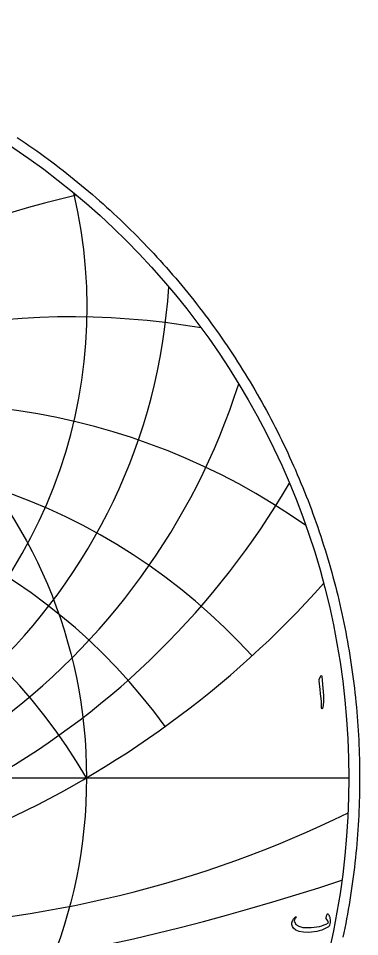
# Model space of a CAD drawing. Header units: millimetres. Extents: x -62 to 62, y -62 to 63.
# Drawn here: x 34.3 to 61.6, y -12.7 to 60.8 of the extents above; entities that cross this region are included whole.
import ezdxf

# ---------------------------------------------------------------- set-up
doc = ezdxf.new("R2010")
doc.units = ezdxf.units.MM
for name, color, linetype in [('CUT_OUTER', 1, 'Continuous'), ('ENGRAVE', 7, 'Continuous'), ('ENGRAVE_FINE', 8, 'Continuous'), ('TEXT', 5, 'Continuous')]:
    doc.layers.add(name, color=color, linetype=linetype)

msp = doc.modelspace()

# ---------------------------------------------------------------- linework, layer by layer
at = {"layer": 'CUT_OUTER'}
msp.add_lwpolyline([(34.2301, 51.2289), (34.5438, 51.0179), (34.8562, 50.805), (35.1672, 50.5902), (35.477, 50.3734), (35.7854, 50.1548), (36.0925, 49.9343), (36.3982, 49.7119), (36.7025, 49.4876), (37.0055, 49.2615), (37.307, 49.0335), (37.6072, 48.8037), (37.906, 48.572), (38.2033, 48.3385), (38.4992, 48.1032), (38.7936, 47.866), (39.0866, 47.6271), (39.3781, 47.3864), (39.6681, 47.1439), (39.9566, 46.8996), (40.2436, 46.6535), (40.5291, 46.4057), (40.8131, 46.1562), (41.0955, 45.9049), (41.3764, 45.6519), (41.6558, 45.3971), (41.9335, 45.1407), (42.2097, 44.8825), (42.4843, 44.6227), (42.7573, 44.3612), (43.0287, 44.098), (43.2985, 43.8331), (43.5666, 43.5666), (43.8331, 43.2985), (44.098, 43.0287), (44.3612, 42.7573), (44.6227, 42.4843), (44.8825, 42.2097), (45.1407, 41.9335), (45.3971, 41.6558), (45.6519, 41.3764), (45.9049, 41.0955), (46.1562, 40.8131), (46.4057, 40.5291), (46.6535, 40.2436), (46.8996, 39.9566), (47.1439, 39.6681), (47.3864, 39.3781), (47.6271, 39.0866), (47.866, 38.7936), (48.1032, 38.4992), (48.3385, 38.2033), (48.572, 37.906), (48.8037, 37.6072), (49.0335, 37.307), (49.2615, 37.0055), (49.4876, 36.7025), (49.7119, 36.3982), (49.9343, 36.0925), (50.1548, 35.7854), (50.3734, 35.477), (50.5902, 35.1672), (50.805, 34.8562), (51.0179, 34.5438), (51.2289, 34.2301), (51.438, 33.9151), (51.6451, 33.5988), (51.8503, 33.2813), (52.0535, 32.9625), (52.2548, 32.6425), (52.4541, 32.3213), (52.6515, 31.9988), (52.8468, 31.6752), (53.0402, 31.3503), (53.2315, 31.0243), (53.4209, 30.6971), (53.6082, 30.3687), (53.7936, 30.0392), (53.9769, 29.7085), (54.1581, 29.3768), (54.3374, 29.0439), (54.5146, 28.71), (54.6897, 28.3749), (54.8628, 28.0388), (55.0338, 27.7017), (55.2027, 27.3635), (55.3696, 27.0242), (55.5344, 26.684), (55.697, 26.3427), (55.8576, 26.0005), (56.0161, 25.6573), (56.1725, 25.3131), (56.3267, 24.9679), (56.4789, 24.6218), (56.6289, 24.2748), (56.7768, 23.9269), (56.9225, 23.5781), (57.0661, 23.2284), (57.2076, 22.8778), (57.3469, 22.5263), (57.484, 22.174), (57.619, 21.8209), (57.7518, 21.4669), (57.8824, 21.1122), (58.0109, 20.7566), (58.1372, 20.4003), (58.2612, 20.0432), (58.3831, 19.6853), (58.5028, 19.3267), (58.6203, 18.9674), (58.7356, 18.6073), (58.8486, 18.2466), (58.9595, 17.8852), (59.0681, 17.5231), (59.1745, 17.1603), (59.2787, 16.7969), (59.3807, 16.4328), (59.4804, 16.0682), (59.5778, 15.7029), (59.6731, 15.3371), (59.7661, 14.9706), (59.8568, 14.6036), (59.9453, 14.2361), (60.0315, 13.868), (60.1154, 13.4994), (60.1971, 13.1303), (60.2766, 12.7606), (60.3537, 12.3906), (60.4286, 12.02), (60.5012, 11.649), (60.5716, 11.2775), (60.6396, 10.9057), (60.7054, 10.5334), (60.7689, 10.1607), (60.8301, 9.7876), (60.889, 9.4142), (60.9456, 9.0404), (61, 8.6663), (61.052, 8.2919), (61.1017, 7.9171), (61.1491, 7.542), (61.1943, 7.1667), (61.2371, 6.7911), (61.2776, 6.4152), (61.3158, 6.0391), (61.3517, 5.6627), (61.3853, 5.2862), (61.4166, 4.9094), (61.4456, 4.5325), (61.4722, 4.1554), (61.4966, 3.7781), (61.5186, 3.4007), (61.5383, 3.0232), (61.5557, 2.6455), (61.5708, 2.2678), (61.5835, 1.89), (61.5939, 1.512), (61.6021, 1.1341), (61.6079, 0.7561), (61.6113, 0.378), (61.6125, 0), (61.6113, -0.378), (61.6079, -0.7561), (61.6021, -1.1341), (61.5939, -1.512), (61.5835, -1.89), (61.5708, -2.2678), (61.5557, -2.6455), (61.5383, -3.0232), (61.5186, -3.4007), (61.4966, -3.7781), (61.4722, -4.1554), (61.4456, -4.5325), (61.4166, -4.9094), (61.3853, -5.2862), (61.3517, -5.6627), (61.3158, -6.0391), (61.2776, -6.4152), (61.2371, -6.7911), (61.1943, -7.1667), (61.1491, -7.542), (61.1017, -7.9171), (61.052, -8.2919), (61, -8.6663), (60.9456, -9.0404), (60.889, -9.4142), (60.8301, -9.7876), (60.7689, -10.1607), (60.7054, -10.5334), (60.6396, -10.9057), (60.5716, -11.2775), (60.5012, -11.649), (60.4286, -12.02), (60.3537, -12.3906), (60.2766, -12.7606)], dxfattribs=at)
at = {"layer": 'ENGRAVE'}
msp.add_lwpolyline([(-60.75, 0), (60.75, 0)], dxfattribs=at)
for radius in [60.75, 39.7663]:
    msp.add_circle((0, 0), radius, dxfattribs=at)
for centre, radius, start, end in [((0, 37.6103), 39.822, 166.67757, 13.32243), ((0, 42.1223), 46.4306, 183.510796, 356.489204), ((0, 48.0917), 54.5205, 197.704517, 342.295483), ((0, 56.2415), 64.8271, 210.264592, 329.735408), ((0, -23.2997), 46.0894, 30.366667, 149.633333), ((0, -23.2997), 46.0894, 30.366667, 149.633333), ((0, 67.8705), 78.6623, 221.703376, 318.296624), ((21.0074, 78.4008), 90.3845, 271.339858, 296.039235)]:
    msp.add_arc(centre, radius, start, end, dxfattribs=at)
at = {"layer": 'ENGRAVE_FINE'}
for centre, radius, start, end in [((54.9272, -23.2997), 71.7024, 102.859414, 168.717833), ((54.9272, -23.2997), 71.7024, 102.859414, 168.717833), ((38.6736, -23.2997), 60.1654, 80.16803, 165.575416), ((38.6736, -23.2997), 60.1654, 80.16803, 165.575416), ((26.6097, -23.2997), 53.2195, 54.782013, 162.190331), ((26.6097, -23.2997), 53.2195, 54.782013, 162.190331), ((16.7752, -23.2997), 49.0473, 42.369988, 158.481469), ((16.7752, -23.2997), 49.0473, 42.369988, 158.481469), ((8.1268, -23.2997), 46.8004, 35.844495, 154.343146), ((8.1268, -23.2997), 46.8004, 35.844495, 154.343146), ((0, 174.5958), 192.4536, 251.77375, 288.22625)]:
    msp.add_arc(centre, radius, start, end, dxfattribs=at)
at = {"layer": 'TEXT'}
for points in [[(58.4747, 8.0961), (58.5113, 8.167), (58.5408, 8.1919), (58.5631, 8.1708), (58.5782, 8.1037), (58.6663, 7.1648), (58.7188, 6.5886), (58.7305, 6.1282), (58.7015, 5.7838), (58.6318, 5.5553), (58.6191, 5.5366), (58.6079, 5.5266), (58.598, 5.5251), (58.5897, 5.5323), (58.5829, 5.5436), (58.5782, 5.5582), (58.5753, 5.5761), (58.5743, 5.5975), (58.5743, 5.7634), (58.5667, 5.9395), (58.5513, 6.1256), (58.5283, 6.3217), (58.5233, 6.373), (58.5082, 6.5114), (58.4831, 6.7371), (58.4479, 7.0499), (58.3635, 7.7435), (58.3616, 7.7804), (58.3635, 7.8144), (58.3693, 7.8455), (58.3789, 7.8738)], [(59.0944, -10.9107), (59.1202, -10.943), (59.1438, -10.9787), (59.1652, -11.0177), (59.1845, -11.0601), (59.2016, -11.1056), (59.2166, -11.154), (59.2294, -11.2053), (59.24, -11.2594), (59.2539, -11.3681), (59.2573, -11.4759), (59.2501, -11.5827), (59.2324, -11.6886), (59.2055, -11.783), (59.1711, -11.8591), (59.1289, -11.9171), (59.0791, -11.9569), (58.921, -12.0405), (58.7533, -12.1149), (58.5761, -12.1803), (58.3893, -12.2366), (58.1929, -12.2833), (57.9869, -12.32), (57.7713, -12.3466), (57.5462, -12.3631), (57.1242, -12.3588), (56.7778, -12.2999), (56.5072, -12.1863), (56.3122, -12.0182), (56.2322, -11.8867), (56.1953, -11.7451), (56.2015, -11.5935), (56.2509, -11.4318), (56.2675, -11.397), (56.2868, -11.3614), (56.3087, -11.3251), (56.3333, -11.2881), (56.3605, -11.2504), (56.3903, -11.212), (56.4227, -11.1728), (56.4578, -11.1329), (56.4696, -11.1217), (56.4818, -11.1147), (56.4945, -11.1121), (56.5076, -11.1138), (56.5165, -11.1171), (56.5239, -11.1233), (56.5299, -11.1325), (56.5345, -11.1444), (56.5366, -11.1557), (56.5354, -11.1665), (56.5309, -11.1768), (56.523, -11.1866), (56.4902, -11.2256), (56.4607, -11.2661), (56.4346, -11.308), (56.4118, -11.3514), (56.3963, -11.3928), (56.3879, -11.4328), (56.3867, -11.4714), (56.3927, -11.5085), (56.5124, -11.7253), (56.7376, -11.8773), (57.0681, -11.9648), (57.504, -11.9875), (57.7437, -11.9783), (57.972, -11.9583), (58.1892, -11.9275), (58.395, -11.886), (58.5899, -11.8336), (58.7739, -11.7705), (58.9472, -11.6966), (59.1097, -11.612), (59.0939, -11.5329), (59.058, -11.4453), (59.002, -11.349), (58.9258, -11.2441), (58.9234, -11.234), (58.9239, -11.2153), (58.9272, -11.188), (58.9335, -11.1521), (58.9351, -11.1485), (58.9363, -11.1454), (58.937, -11.1427), (58.9373, -11.1406), (58.9497, -11.0917), (58.9679, -11.0371), (58.9919, -10.9768), (59.0216, -10.9107), (59.0348, -10.8905), (59.0513, -10.8838), (59.0712, -10.8905), (59.0944, -10.9107)]]:
    msp.add_lwpolyline(points, close=True, dxfattribs=at)

doc.saveas('drawing.dxf')
